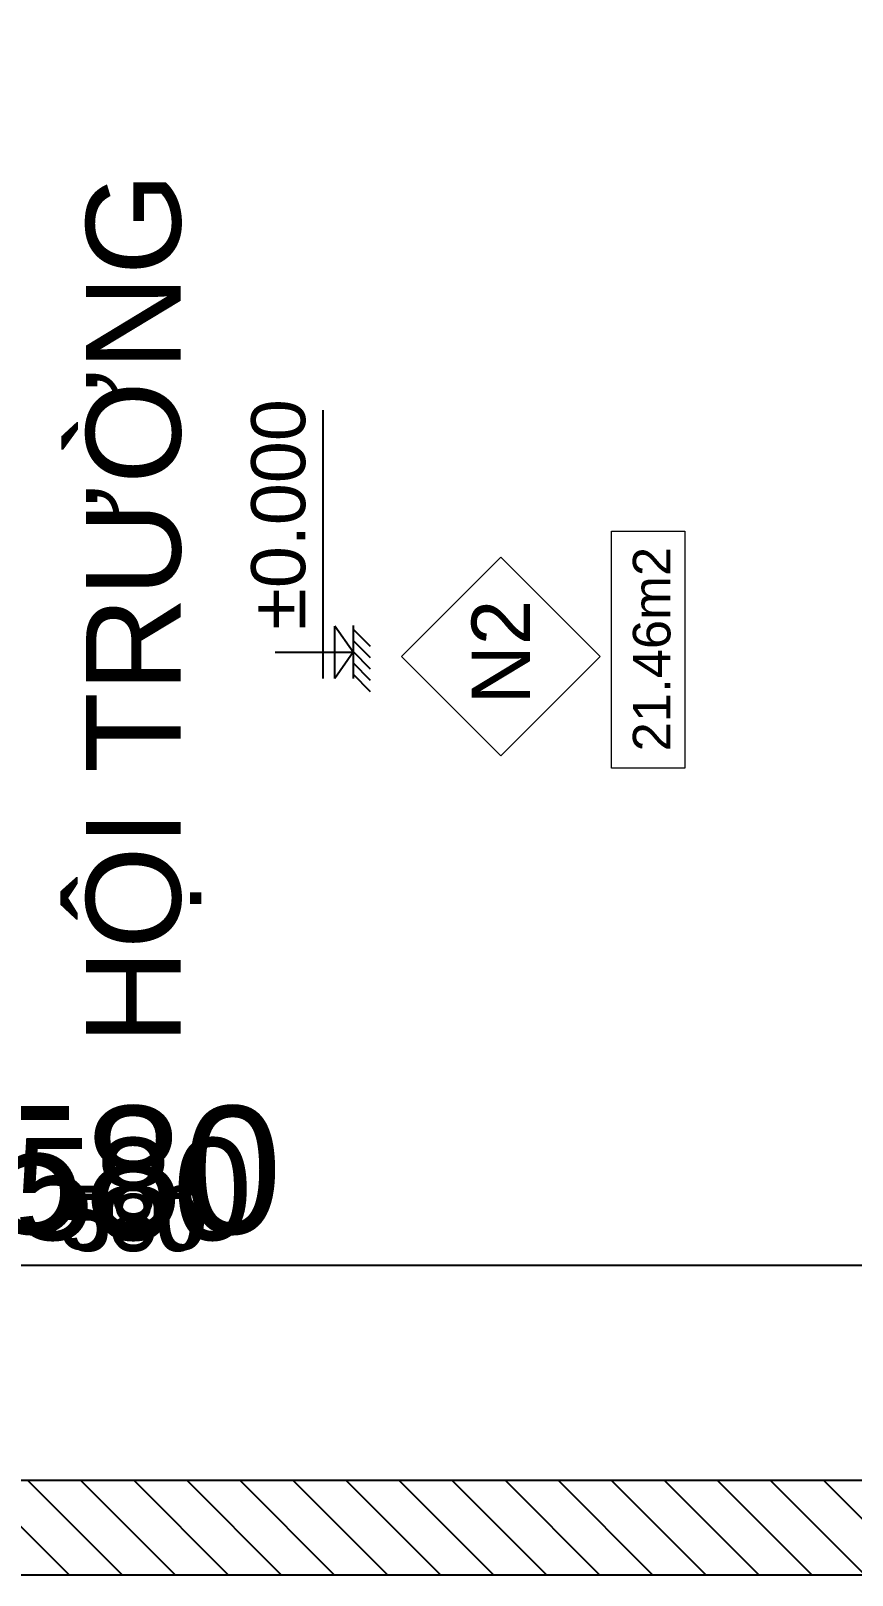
# Model space of a CAD drawing. Header units: millimetres. Extents: x -26398 to 135532, y -376633 to 43268.
# Drawn here: x 44343.3 to 44517.1, y -147980.2 to -147653.7 of the extents above; entities that cross this region are included whole.
import ezdxf
from ezdxf.enums import TextEntityAlignment as Align

# ---------------------------------------------------------------- set-up
doc = ezdxf.new("R2010")
doc.units = ezdxf.units.MM
for name, color, linetype in [('A5-KICHTHUOC', 251, 'Continuous'), ('DIM', 7, 'Continuous'), ('DIM @ 10', 7, 'Continuous'), ('DIM @ 4.5', 7, 'Continuous'), ('DIM @ 5', 7, 'Continuous'), ('DIM @ 8', 7, 'Continuous'), ('TƯỜNG', 52, 'Continuous')]:
    doc.layers.add(name, color=color, linetype=linetype)
doc.layers.add('A6-GHICHU', color=147, linetype='Continuous', lineweight=20)
doc.styles.add('GHICHU35', font='', dxfattribs={"width": 0.9, "height": 350})
doc.styles.get("Standard").update_dxf_attribs({"font": 'arial.ttf'})
doc.styles.add('TUANH', font='')
doc.styles.get('GHICHU35').set_extended_font_data('VNI-Helve')
doc.styles.get('TUANH').set_extended_font_data('VNI-Helve-Condense', bold=True)
doc.dimstyles.new('SCALE dimmatbang', dxfattribs={"dimscale": 70, "dimtxt": 2.7, "dimasz": 1.4, "dimexe": 1.7, "dimexo": 0.7, "dimtad": 1, "dimtoh": 1, "dimdec": 1, "dimtxsty": 'Standard', "dimblk": 'ARCHTICK', "dimcen": 2.5, "dimclrd": 1, "dimclre": 256, "dimadec": 0, "dimazin": 0, "dimtfac": 1, "dimtdec": 1, "dimtmove": 0, "dimatfit": 3, "dimfxl": 1, "dimarcsym": 0})

# ---------------------------------------------------------------- blocks, each defined once
blk = doc.blocks.new('1-cote nen')
for p, q in [((-1.8, 267.2), (-1.8, 0)), ((-91.4, 101.9), (827.5, 101.9)), ((-1.8, 0), (-91.4, 62.9)), ((-91.4, 62.9), (87.7, 62.9)), ((-1.8, 0), (87.7, 62.9)), ((89.6, 0), (-91.4, 0)), ((-137.3, -60), (-77.3, 0)), ((-98.7, -60), (-38.7, 0)), ((-60, -60), (0, 0)), ((-21.3, -60), (38.7, 0)), ((17.3, -60), (77.3, 0))]:
    blk.add_line(p, q)
at = {"ltscale": 50, "style": 'GHICHU35', "width": 0.9}
blk.add_attdef('%%P0.000', (75.5, 163.9), '', height=187.5, dxfattribs=at)
blk = doc.blocks.new('_ArchTick')
at = {"color": 0, "linetype": 'ByBlock', "const_width": 0.15}
blk.add_lwpolyline([(-0.5, -0.5), (0.5, 0.5)], dxfattribs=at)
blk = doc.blocks.new('*D6163')
at = {"layer": 'DEFPOINTS', "color": 0, "transparency": 16777216}
for p in [(44075, -147914.71), (44075, -147914.71), (44655, -147914.71)]:
    blk.add_point(p, dxfattribs=at)
at = {"layer": 'DIM', "lineweight": -2, "transparency": 16777216}
for p, q in [((44075, -147911.56), (44075, -147907.06)), ((44655, -147911.56), (44655, -147907.06))]:
    blk.add_line(p, q, dxfattribs=at)
at = {"layer": 'DIM', "color": 1, "lineweight": -2, "transparency": 16777216}
blk.add_line((44655, -147914.71), (44075, -147914.71), dxfattribs=at)
at = {"layer": 'DIM', "color": 1, "lineweight": -2, "transparency": 16777216, "xscale": 6.3, "yscale": 6.3, "zscale": 6.3, "rotation": 180}
blk.add_blockref('_ArchTick', (44075, -147914.71), dxfattribs=at)
at = {"layer": 'DIM', "color": 1, "lineweight": -2, "transparency": 16777216, "xscale": 6.3, "yscale": 6.3, "zscale": 6.3}
blk.add_blockref('_ArchTick', (44655, -147914.71), dxfattribs=at)
at = {"layer": 'DIM', "color": 0, "transparency": 16777216, "insert": (44365, -147905.7), "char_height": 12.15, "attachment_point": 5}
blk.add_mtext('580', dxfattribs=at)
blk = doc.blocks.new('*D6164')
at = {"layer": 'DEFPOINTS', "color": 0, "transparency": 16777216}
for p in [(44075, -147914.71), (44075, -147914.71), (44655, -147914.71)]:
    blk.add_point(p, dxfattribs=at)
at = {"layer": 'DIM', "lineweight": -2, "transparency": 16777216}
for p, q in [((44075, -147907.71), (44075, -147897.71)), ((44655, -147907.71), (44655, -147897.71))]:
    blk.add_line(p, q, dxfattribs=at)
at = {"layer": 'DIM', "color": 1, "lineweight": -2, "transparency": 16777216}
blk.add_line((44655, -147914.71), (44075, -147914.71), dxfattribs=at)
at = {"layer": 'DIM', "color": 1, "lineweight": -2, "transparency": 16777216, "xscale": 14, "yscale": 14, "zscale": 14, "rotation": 180}
blk.add_blockref('_ArchTick', (44075, -147914.71), dxfattribs=at)
at = {"layer": 'DIM', "color": 1, "lineweight": -2, "transparency": 16777216, "xscale": 14, "yscale": 14, "zscale": 14}
blk.add_blockref('_ArchTick', (44655, -147914.71), dxfattribs=at)
at = {"layer": 'DIM', "color": 0, "transparency": 16777216, "insert": (44365, -147894.68), "char_height": 27, "attachment_point": 5}
blk.add_mtext('580', dxfattribs=at)
blk = doc.blocks.new('*D6165')
at = {"layer": 'DEFPOINTS', "color": 0, "transparency": 16777216}
for p in [(44075, -147914.71), (44075, -147914.71), (44655, -147914.71)]:
    blk.add_point(p, dxfattribs=at)
at = {"layer": 'DIM', "lineweight": -2, "transparency": 16777216}
for p, q in [((44075, -147909.11), (44075, -147901.11)), ((44655, -147909.11), (44655, -147901.11))]:
    blk.add_line(p, q, dxfattribs=at)
at = {"layer": 'DIM', "color": 1, "lineweight": -2, "transparency": 16777216}
blk.add_line((44655, -147914.71), (44075, -147914.71), dxfattribs=at)
at = {"layer": 'DIM', "color": 1, "lineweight": -2, "transparency": 16777216, "xscale": 11.2, "yscale": 11.2, "zscale": 11.2, "rotation": 180}
blk.add_blockref('_ArchTick', (44075, -147914.71), dxfattribs=at)
at = {"layer": 'DIM', "color": 1, "lineweight": -2, "transparency": 16777216, "xscale": 11.2, "yscale": 11.2, "zscale": 11.2}
blk.add_blockref('_ArchTick', (44655, -147914.71), dxfattribs=at)
at = {"layer": 'DIM', "color": 0, "transparency": 16777216, "insert": (44365, -147898.68), "char_height": 21.6, "attachment_point": 5}
blk.add_mtext('580', dxfattribs=at)
blk = doc.blocks.new('*D6166')
at = {"layer": 'DEFPOINTS', "color": 0, "transparency": 16777216}
for p in [(44075, -147914.71), (44075, -147914.71), (44655, -147914.71)]:
    blk.add_point(p, dxfattribs=at)
at = {"layer": 'DIM', "lineweight": -2, "transparency": 16777216}
for p, q in [((44075, -147911.21), (44075, -147906.21)), ((44655, -147911.21), (44655, -147906.21))]:
    blk.add_line(p, q, dxfattribs=at)
at = {"layer": 'DIM', "color": 1, "lineweight": -2, "transparency": 16777216}
blk.add_line((44655, -147914.71), (44075, -147914.71), dxfattribs=at)
at = {"layer": 'DIM', "color": 1, "lineweight": -2, "transparency": 16777216, "xscale": 7, "yscale": 7, "zscale": 7, "rotation": 180}
blk.add_blockref('_ArchTick', (44075, -147914.71), dxfattribs=at)
at = {"layer": 'DIM', "color": 1, "lineweight": -2, "transparency": 16777216, "xscale": 7, "yscale": 7, "zscale": 7}
blk.add_blockref('_ArchTick', (44655, -147914.71), dxfattribs=at)
at = {"layer": 'DIM', "color": 0, "transparency": 16777216, "insert": (44365, -147904.69), "char_height": 13.5, "attachment_point": 5}
blk.add_mtext('580', dxfattribs=at)
blk = doc.blocks.new('*U8934')
at = {"layer": 'DIM @ 10'}
dim = blk.add_linear_dim(base=(44075, -147914.71), p1=(44655, -147914.71), p2=(44075, -147914.71), angle=180, dimstyle='SCALE dimmatbang', override={"dimscale": 10, "dimtix": 0, "dimtofl": 1, "dimtmove": 0, "dimatfit": 3}, dxfattribs=at)
dim.commit()
dim.dimension.update_dxf_attribs({"geometry": '*D6164', "text_midpoint": (44365, -147894.68)})
at = {"layer": 'DIM @ 4.5'}
dim = blk.add_linear_dim(base=(44075, -147914.71), p1=(44655, -147914.71), p2=(44075, -147914.71), angle=180, dimstyle='SCALE dimmatbang', override={"dimscale": 4.5, "dimtix": 0, "dimtofl": 1, "dimtmove": 0, "dimatfit": 3}, dxfattribs=at)
dim.commit()
dim.dimension.update_dxf_attribs({"geometry": '*D6163', "text_midpoint": (44365, -147905.7)})
at = {"layer": 'DIM @ 5'}
dim = blk.add_linear_dim(base=(44075, -147914.71), p1=(44655, -147914.71), p2=(44075, -147914.71), angle=180, dimstyle='SCALE dimmatbang', override={"dimscale": 5, "dimtix": 0, "dimtofl": 1, "dimtmove": 0, "dimatfit": 3}, dxfattribs=at)
dim.commit()
dim.dimension.update_dxf_attribs({"geometry": '*D6166', "text_midpoint": (44365, -147904.69)})
at = {"layer": 'DIM @ 8'}
dim = blk.add_linear_dim(base=(44075, -147914.71), p1=(44655, -147914.71), p2=(44075, -147914.71), angle=180, dimstyle='SCALE dimmatbang', override={"dimscale": 8, "dimtix": 0, "dimtofl": 1, "dimtmove": 0, "dimatfit": 3}, dxfattribs=at)
dim.commit()
dim.dimension.update_dxf_attribs({"geometry": '*D6165', "text_midpoint": (44365, -147898.68)})

msp = doc.modelspace()

# ---------------------------------------------------------------- hatches: boundary and pattern name
at = {"layer": 'TƯỜNG'}
h = msp.add_hatch(dxfattribs=at)
h.set_pattern_fill('ANSI31', color=256, scale=2.5, angle=90)
h.set_pattern_definition([(135, (39708.225, -158367.638), (-5.61266, -5.61266), [])])
h.paths.add_polyline_path([(42075, -147580.16), (42075, -147960.16), (42085, -147960.16), (42085, -147590.16), (42670, -147590.16), (42670, -147960.16), (42680, -147960.16), (42680, -147590.16), (42970, -147590.16), (42970, -147960.16), (42980, -147960.16), (42980, -147590.16), (43270, -147590.16), (43270, -147960.16), (43280, -147960.16), (43280, -147590.16), (44065, -147590.16), (44065, -147960.16), (44075, -147960.16), (44075, -147590.16), (44655, -147590.16), (44655, -147580.16), (44075, -147580.16), (42675, -147580.16)], flags=17)
h.paths.add_polyline_path([(42685, -147370.16), (42685, -147000.16), (42675, -147000.16), (42675, -147370.16), (42085, -147370.16), (42085, -147000.16), (42075, -147000.16), (42075, -147380.16), (42675, -147380.16), (43675, -147380.16), (44655, -147380.16), (44655, -147370.16), (43685, -147370.16), (43685, -147000.16), (43675, -147000.16), (43675, -147370.16)], flags=17)
h.paths.add_polyline_path([(41795, -147960.16), (41795, -147980.16), (44675, -147980.16), (44675, -146980.16), (41775, -146980.16), (41775, -147960.16), (41795, -147960.16), (41795, -147000.16), (44655, -147000.16), (44655, -147960.16)])
h.paths.add_polyline_path([(41775, -147960.16), (41775, -147980.16), (41795, -147980.16), (41795, -147960.16)], flags=17)

# ---------------------------------------------------------------- linework, layer by layer
at = {"layer": 'A6-GHICHU', "ltscale": 0.5}
for points in [[(44466.2, -147809.57), (44466.2, -147759.46), (44481.65, -147759.46), (44481.65, -147809.57)], [(44463.79, -147785.93), (44442.77, -147764.92), (44421.76, -147785.93), (44442.77, -147806.95)]]:
    msp.add_lwpolyline(points, close=True, dxfattribs=at)
at = {"layer": 'TƯỜNG'}
for p, q in [((44655, -147960.16), (41775, -147960.16)), ((44675, -147980.16), (41775, -147980.16))]:
    msp.add_line(p, q, dxfattribs=at)
msp.add_lwpolyline([(41775, -147980.16), (41775, -146980.16), (44675, -146980.16), (44675, -147980.16)], close=True, dxfattribs=at)

# ---------------------------------------------------------------- block references
at = {"layer": 'A5-KICHTHUOC', "ltscale": 0.5}
ref = msp.add_blockref('1-cote nen', (44411.48, -147784.91), dxfattribs=dict(at, xscale=0.06173531862781493, yscale=0.06173531862781493, zscale=0.06173531862781493, rotation=90))
ref.add_attrib('%%P0.000', '%%P0.000', (44401.36, -147780.25), dxfattribs={"layer": '0', "color": 4, "ltscale": 50, "height": 11.432, "rotation": 90})
at = {"layer": 'DIM'}
msp.add_blockref('*U8934', (0, 0), dxfattribs=at)

# ---------------------------------------------------------------- texts
msp.add_text('HỘI TRƯỜNG', height=20, rotation=90).set_placement((44365, -147775.79), align=Align.MIDDLE_CENTER)
at = {"layer": 'A6-GHICHU', "ltscale": 0.5, "attachment_point": 5, "rotation": 90, "style": 'TUANH'}
for s, insert, char_height in [('{\\fArial|b0|i0|c0|p34;21.46m2}', (44474.72, -147784.38), 7.9559), ('{\\fArial|b0|i0|c0|p34;N\\fArial|b0|i0|c163|p34;2}', (44442.75, -147785), 12.3835)]:
    msp.add_mtext(s, dxfattribs=dict(at, insert=insert, char_height=char_height))

doc.saveas('drawing.dxf')
